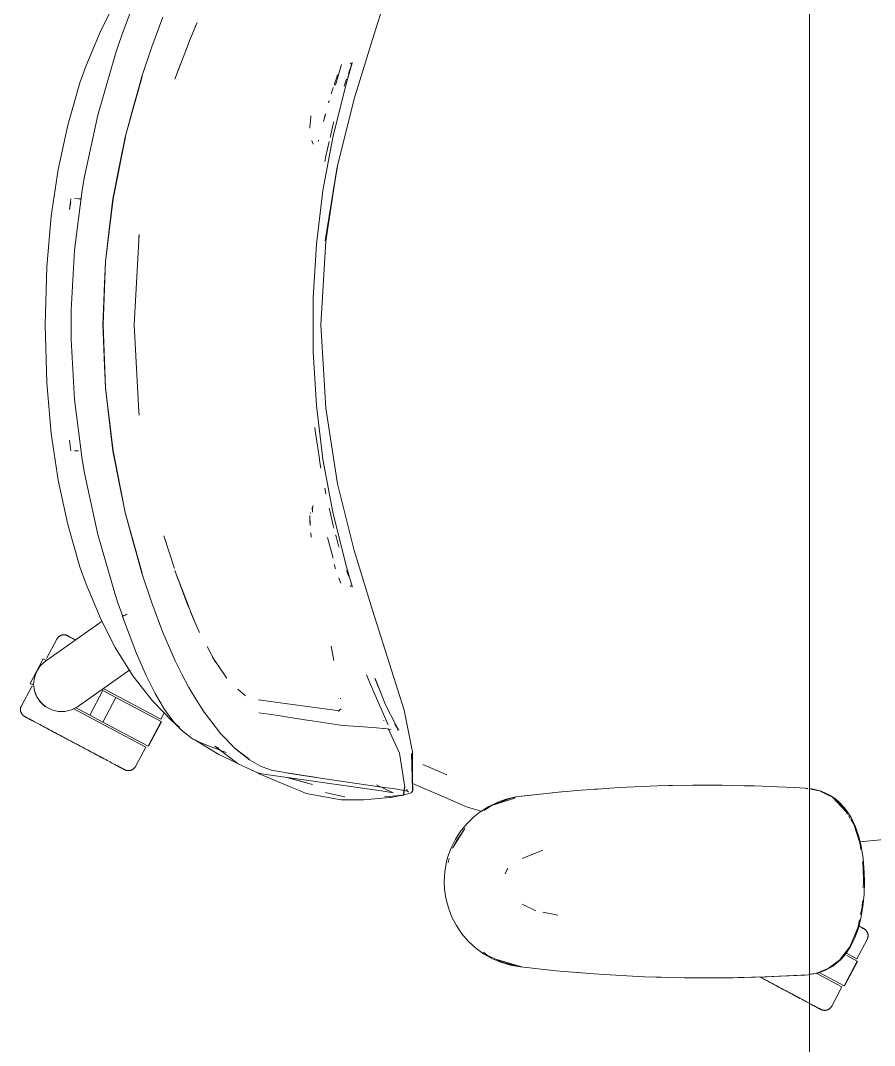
# Model space of a CAD drawing. Header units: millimetres. Extents: x 155927 to 317870, y -36033 to 97293.
# Drawn here: x 203985 to 204414, y 9664 to 10179 of the extents above; entities that cross this region are included whole.
import ezdxf

# ---------------------------------------------------------------- set-up
doc = ezdxf.new("R2010")
doc.units = ezdxf.units.MM
doc.header["$MEASUREMENT"] = 0
doc.layers.add('G-IMPT', color=8, linetype='CONTINUOUS', lineweight=9)
doc.layers.add('I-FURN', color=8, linetype='CONTINUOUS', lineweight=9)

msp = doc.modelspace()

# ---------------------------------------------------------------- linework, layer by layer
at = {"layer": 'G-IMPT'}
for p, q in [((204161.95, 10169.75), (204177.94, 10219.99)), ((204025.48, 10174.63), (204032.57, 10188.41)), ((204036.29, 10172.84), (204041.89, 10187.91)), ((204051.06, 10166.06), (204056.52, 10180.94)), ((204070.03, 10168.98), (204073.75, 10178.3)), ((204073.75, 10178.3), (204072.75, 10176.06)), ((204017.96, 10156.66), (204025.48, 10174.63)), ((204036.29, 10172.84), (204033.95, 10166.01)), ((204062.65, 10149.8), (204069.36, 10167.25)), ((204069.36, 10167.25), (204070.03, 10168.98)), ((204152.77, 10139.77), (204161.95, 10169.75)), ((204032.75, 10162.41), (204023.81, 10131.58)), ((204032.75, 10162.41), (204033.95, 10166.01)), ((204051.06, 10166.06), (204046.05, 10151.14)), ((204017.96, 10156.66), (204014.89, 10147.92)), ((204062.65, 10149.8), (204065.37, 10157.23)), ((204143.35, 10146.72), (204146.38, 10157.15)), ((204148.54, 10146.72), (204151.81, 10157.94)), ((204148.54, 10146.72), (204151.65, 10157.54)), ((204148.54, 10146.72), (204151.6, 10157.25)), ((204150.72, 10157.4), (204151.33, 10157.79)), ((204150.72, 10157.4), (204150.93, 10157.55)), ((204151.6, 10157.25), (204151.65, 10157.54)), ((204151.81, 10157.94), (204151.67, 10158.19)), ((204037.67, 10120.64), (204046.05, 10151.14)), ((204144.47, 10151.9), (204143.71, 10149.74)), ((204149.92, 10152.5), (204150.27, 10153.47)), ((204150.27, 10153.47), (204150.66, 10154.54)), ((204014.89, 10147.92), (204008.71, 10126.68)), ((204037.67, 10120.64), (204046.1, 10151.05)), ((204042.32, 10137.89), (204046.1, 10151.05)), ((204141.99, 10120.4), (204148.54, 10146.72)), ((204143.45, 10149.02), (204142.68, 10146.71)), ((204143.45, 10149.02), (204143.71, 10149.74)), ((204147.91, 10146.72), (204147.76, 10146.26)), ((204147.91, 10146.72), (204148.65, 10148.95)), ((204148.93, 10149.75), (204148.65, 10148.95)), ((204142.06, 10144.8), (204141.27, 10142.31)), ((204142.3, 10145.58), (204142.06, 10144.8)), ((204042.32, 10137.89), (204037.67, 10120.64)), ((204140.28, 10139.01), (204139.95, 10137.89)), ((204152.77, 10139.77), (204144.45, 10106.09)), ((204017.14, 10100.79), (204023.81, 10131.58)), ((204130.67, 10127.16), (204130.95, 10130.87)), ((204130.95, 10130.87), (204130.98, 10131.35)), ((204138.37, 10132.22), (204137.37, 10128.36)), ((204138.37, 10132.22), (204137.98, 10130.69)), ((204008.71, 10126.68), (204003.9, 10104.32)), ((204130.67, 10127.16), (204130.57, 10125.79)), ((204130.57, 10125.09), (204130.57, 10125.79)), ((204140.67, 10120.39), (204142.22, 10127.14)), ((204142.22, 10127.14), (204142.56, 10128.42)), ((204031.49, 10089.52), (204037.71, 10120.76)), ((204037.71, 10120.76), (204031.5, 10089.59)), ((204037.67, 10120.64), (204034.59, 10105.62)), ((204141.99, 10120.4), (204137.06, 10093.74)), ((204132.11, 10117), (204131.42, 10118.95)), ((204132.11, 10117), (204131.89, 10118.05)), ((204134.77, 10118.6), (204134.91, 10119.01)), ((204138.51, 10110.99), (204140.22, 10118.41)), ((204138.04, 10108.36), (204138.51, 10110.99)), ((204031.49, 10089.52), (204034.59, 10105.62)), ((204144.45, 10106.09), (204138.2, 10068.35)), ((204138.2, 10068.35), (204144.19, 10105.71)), ((204138.46, 10068.17), (204144.19, 10105.71)), ((204000.41, 10080.9), (204003.9, 10104.32)), ((204015.96, 10093.87), (204017.14, 10100.79)), ((204010.31, 10089.6), (204009.66, 10084.19)), ((204012.07, 10089.63), (204014.16, 10089.56)), ((204012.07, 10089.63), (204012.18, 10089.63)), ((204012.15, 10063.7), (204015.96, 10093.87)), ((204015.41, 10089.51), (204014.16, 10089.56)), ((204027.67, 10058), (204031.5, 10089.59)), ((204027.71, 10057.96), (204031.49, 10089.52)), ((204029.55, 10074.04), (204031.49, 10089.52)), ((204137.06, 10093.74), (204133.76, 10066.82)), ((204010.23, 10087.95), (204009.66, 10084.19)), ((203998.15, 10055.33), (204000.41, 10080.9)), ((204029.55, 10074.04), (204027.71, 10057.96)), ((204042.16, 10026.19), (204044.67, 10071.53)), ((204044.67, 10071.53), (204044.44, 10069.91)), ((204044.44, 10069.91), (204044.67, 10071.22)), ((204044.71, 10071.46), (204044.67, 10071.22)), ((204010.53, 10033.5), (204012.15, 10063.7)), ((204132.11, 10039.75), (204133.76, 10066.82)), ((204138.46, 10068.17), (204136.1, 10026.19)), ((203997.3, 10026.19), (203998.15, 10055.33)), ((204026.34, 10026.19), (204027.67, 10058)), ((204027.71, 10057.96), (204026.57, 10026.19)), ((204027.71, 10057.96), (204027.03, 10043.07)), ((204027.03, 10043.07), (204026.57, 10026.19)), ((204132.11, 10012.62), (204132.11, 10039.75)), ((204010.53, 10033.5), (204010.44, 10026.19)), ((203998.15, 9997.04), (203997.3, 10026.19)), ((204010.53, 10018.87), (204010.44, 10026.19)), ((204027.67, 9994.37), (204026.34, 10026.19)), ((204027.03, 10009.3), (204026.57, 10026.19)), ((204027.71, 9994.41), (204026.57, 10026.19)), ((204042.11, 10026.19), (204044.44, 9982.46)), ((204042.16, 10026.19), (204044.44, 9982.46)), ((204138.46, 9984.2), (204136.1, 10026.19)), ((204010.53, 10018.87), (204012.15, 9988.67)), ((204132.11, 10012.62), (204133.76, 9985.55)), ((204027.03, 10009.3), (204027.71, 9994.41)), ((204000.41, 9971.47), (203998.15, 9997.04)), ((204027.67, 9994.37), (204031.5, 9962.78)), ((204027.71, 9994.41), (204031.49, 9962.85)), ((204027.71, 9994.41), (204029.55, 9978.33)), ((204012.15, 9988.67), (204015.96, 9958.5)), ((204044.44, 9982.46), (204044.7, 9980.68)), ((204044.44, 9982.46), (204044.67, 9981.15)), ((204044.71, 9980.91), (204044.67, 9981.15)), ((204137.06, 9958.63), (204133.76, 9985.55)), ((204144.45, 9946.28), (204138.46, 9984.2)), ((204031.49, 9962.85), (204029.55, 9978.33)), ((204003.9, 9948.05), (204000.41, 9971.47)), ((204133.14, 9972.79), (204132.96, 9974.45)), ((204134.44, 9964.26), (204133.14, 9972.79)), ((204010.31, 9962.77), (204009.66, 9968.19)), ((204014.16, 9962.81), (204012.07, 9962.74)), ((204012.07, 9962.74), (204012.18, 9962.74)), ((204037.67, 9931.73), (204031.49, 9962.85)), ((204031.49, 9962.85), (204034.59, 9946.75)), ((204037.67, 9931.73), (204031.5, 9962.78)), ((204134.44, 9964.26), (204135.29, 9958.64)), ((204015.96, 9958.5), (204017.14, 9951.58)), ((204135.29, 9958.64), (204135.54, 9957.01)), ((204136.09, 9954.11), (204135.54, 9957.01)), ((204141.99, 9931.97), (204137.06, 9958.63)), ((204023.81, 9920.79), (204017.14, 9951.58)), ((204008.71, 9925.69), (204003.9, 9948.05)), ((204037.67, 9931.73), (204034.59, 9946.75)), ((204144.45, 9946.28), (204152.77, 9912.6)), ((204138.02, 9944), (204138.55, 9941.19)), ((204132.11, 9935.37), (204131.42, 9933.42)), ((204131.89, 9934.33), (204132.11, 9935.37)), ((204042.32, 9914.48), (204037.67, 9931.73)), ((204037.67, 9931.73), (204046.05, 9901.23)), ((204037.67, 9931.73), (204046.1, 9901.32)), ((204130.56, 9930.32), (204130.65, 9925.26)), ((204130.56, 9930.32), (204130.57, 9927.53)), ((204130.89, 9931.53), (204130.82, 9931.27)), ((204131.85, 9932.16), (204131.86, 9932.02)), ((204131.89, 9934.33), (204131.86, 9932.02)), ((204140.22, 9933.96), (204140.67, 9931.98)), ((204142.22, 9925.23), (204140.67, 9931.98)), ((204141.99, 9931.97), (204148.54, 9905.65)), ((204014.89, 9904.45), (204008.71, 9925.69)), ((204130.65, 9925.26), (204130.57, 9927.53)), ((204142.22, 9925.23), (204142.56, 9923.93)), ((204023.81, 9920.79), (204032.75, 9889.96)), ((204057.12, 9920.04), (204058.19, 9916.61)), ((204057.12, 9920.04), (204062.37, 9903.55)), ((204130.97, 9921.47), (204131.18, 9919.37)), ((204142.25, 9908.75), (204139.35, 9919.14)), ((204143.52, 9920.21), (204143.48, 9920.39)), ((204143.84, 9919.07), (204143.52, 9920.21)), ((204042.32, 9914.48), (204046.1, 9901.32)), ((204143.84, 9919.07), (204144.96, 9915.08)), ((204144.96, 9915.08), (204145.16, 9914.39)), ((204161.95, 9882.62), (204152.77, 9912.6)), ((204014.89, 9904.45), (204017.96, 9895.71)), ((204142.7, 9905.66), (204143.42, 9903.44)), ((204148.54, 9905.65), (204151.61, 9895.22)), ((204046.05, 9901.23), (204051.06, 9886.31)), ((204062.65, 9902.57), (204069.47, 9884.16)), ((204062.65, 9902.57), (204069.36, 9885.12)), ((204145.41, 9897.9), (204145.04, 9898.91)), ((204149.7, 9900.45), (204148.95, 9902.55)), ((204149.7, 9900.45), (204149.94, 9899.79)), ((204017.96, 9895.71), (204025.48, 9877.74)), ((204145.41, 9897.9), (204146.03, 9896.24)), ((204150.72, 9894.97), (204150.93, 9894.82)), ((204150.72, 9894.97), (204151.33, 9894.58)), ((204151.68, 9894.95), (204151.61, 9895.22)), ((204151.75, 9894.65), (204151.68, 9894.95)), ((204151.72, 9894.19), (204151.81, 9894.43)), ((204151.81, 9894.43), (204151.75, 9894.65)), ((204032.75, 9889.96), (204033.95, 9886.36)), ((204036.36, 9879.42), (204033.95, 9886.36)), ((204056.52, 9871.43), (204051.06, 9886.31)), ((204069.36, 9885.12), (204070.03, 9883.39)), ((204072.75, 9876.31), (204070.03, 9883.39)), ((204036.32, 9879.42), (204036.35, 9879.56)), ((204041.89, 9864.46), (204036.32, 9879.42)), ((204036.35, 9879.56), (204036.76, 9879.83)), ((204036.35, 9879.56), (204036.36, 9879.6)), ((204036.35, 9879.56), (204036.36, 9879.42)), ((204036.76, 9879.83), (204036.36, 9879.6)), ((204037.59, 9880.21), (204036.76, 9879.83)), ((204036.94, 9879.93), (204036.76, 9879.83)), ((204037.59, 9880.21), (204036.94, 9879.93)), ((204037.59, 9880.21), (204038.64, 9880.63)), ((204037.59, 9880.21), (204038.05, 9880.41)), ((204038.64, 9880.63), (204038.05, 9880.41)), ((204072.75, 9876.31), (204070.44, 9881.76)), ((204161.95, 9882.62), (204177.94, 9832.38)), ((204032.57, 9863.96), (204025.48, 9877.74)), ((204074.94, 9871.47), (204072.75, 9876.31)), ((204056.52, 9871.43), (204062.7, 9857.21)), ((204041.55, 9849.67), (204032.57, 9863.96)), ((204043.37, 9860.78), (204041.89, 9864.46)), ((204078.82, 9864.42), (204083, 9856.32)), ((204141.23, 9864.51), (204142.64, 9857.26)), ((204048.14, 9849.82), (204043.37, 9860.78)), ((204081.5, 9859.09), (204084.06, 9855.33)), ((204081.5, 9859.09), (204083, 9856.32)), ((204066.08, 9850.48), (204062.7, 9857.21)), ((204084.06, 9855.33), (204084.45, 9854.76)), ((204084.45, 9854.76), (204087.95, 9849.62)), ((204041.55, 9849.67), (204051.35, 9837.07)), ((204048.36, 9849.38), (204048.14, 9849.82)), ((204048.14, 9849.82), (204052.67, 9840.77)), ((204048.14, 9849.82), (204052.36, 9841.37)), ((204048.36, 9849.38), (204052.67, 9840.77)), ((204066.08, 9850.48), (204069.65, 9843.69)), ((204087.95, 9849.62), (204088.7, 9848.52)), ((204159.07, 9850.19), (204160.96, 9845.21)), ((204165.26, 9843.57), (204163.24, 9848.47)), ((204163.24, 9848.47), (204165.27, 9843.36)), ((204165.27, 9843.36), (204163.47, 9847.89)), ((204073.42, 9837.46), (204069.65, 9843.69)), ((204094.22, 9842.99), (204098.13, 9839.65)), ((204160.96, 9845.21), (204169.89, 9825.05)), ((204168.52, 9835.1), (204165.26, 9843.57)), ((204061.31, 9826.77), (204051.35, 9837.07)), ((204052.67, 9840.77), (204052.36, 9841.37)), ((204052.67, 9840.77), (204057.4, 9832.77)), ((204073.42, 9837.46), (204077.3, 9831.36)), ((204118.08, 9835.71), (204104.72, 9837.49)), ((204104.72, 9837.49), (204105.19, 9837.35)), ((204145.91, 9838.04), (204145.86, 9838.39)), ((204058.26, 9831.48), (204057.4, 9832.77)), ((204062.98, 9825.35), (204058.26, 9831.48)), ((204118.08, 9835.71), (204145.41, 9831.98)), ((204146.26, 9833.09), (204144.7, 9831.85)), ((204144.91, 9831.89), (204145.14, 9831.93)), ((204145.41, 9831.98), (204145.14, 9831.93)), ((204168.52, 9835.1), (204173.79, 9824.99)), ((204177.94, 9832.38), (204182.14, 9811.43)), ((204064.98, 9823.77), (204061.31, 9826.77)), ((204077.47, 9831.11), (204077.3, 9831.36)), ((204085.49, 9820.67), (204077.47, 9831.11)), ((204109.89, 9830.36), (204104.81, 9831.1)), ((204109.89, 9830.36), (204116.72, 9829.3)), ((204116.72, 9829.3), (204118.38, 9829.03)), ((204130.15, 9827.17), (204118.38, 9829.03)), ((204131.71, 9826.92), (204130.15, 9827.17)), ((204146.92, 9824.71), (204131.71, 9826.92)), ((204167.51, 9827.22), (204167.95, 9826.95)), ((204062.98, 9825.35), (204065.87, 9822.33)), ((204070.74, 9818.47), (204065.87, 9822.33)), ((204146.92, 9824.71), (204147, 9824.7)), ((204147, 9824.7), (204155.24, 9824.08)), ((204164.09, 9823.45), (204155.24, 9824.08)), ((204164.09, 9823.45), (204167.5, 9823.2)), ((204167.87, 9823.15), (204167.5, 9823.2)), ((204167.87, 9823.15), (204170.33, 9822.87)), ((204175.51, 9810.73), (204169.89, 9823.08)), ((204170.33, 9822.87), (204170.39, 9822.85)), ((204171.16, 9822.57), (204170.39, 9822.85)), ((204175.14, 9822.54), (204173.3, 9825.24)), ((204175.14, 9822.54), (204173.79, 9824.99)), ((204174.43, 9822.26), (204175.12, 9822.41)), ((204175.12, 9822.41), (204175.14, 9822.54)), ((204175.14, 9822.54), (204175.18, 9822.7)), ((204071.87, 9817.85), (204070.74, 9818.47)), ((204071.87, 9817.85), (204074.31, 9816.68)), ((204073.23, 9817.16), (204072.47, 9817.66)), ((204073.23, 9817.16), (204084.68, 9810.04)), ((204074.31, 9816.68), (204076.54, 9815.61)), ((204093.23, 9812.77), (204085.49, 9820.67)), ((204088.45, 9811.1), (204076.54, 9815.61)), ((204082.79, 9814.33), (204094.44, 9805.41)), ((204082.79, 9814.33), (204084.74, 9813.21)), ((204099.97, 9807.68), (204093.02, 9813.07)), ((204093.02, 9813.07), (204096.59, 9810.27)), ((204093.23, 9812.77), (204100.19, 9807.35)), ((204182.14, 9811.43), (204182.18, 9792.56)), ((204084.68, 9810.04), (204093.31, 9806.06)), ((204099.97, 9807.68), (204096.59, 9810.27)), ((204100.19, 9807.35), (204106.03, 9804.06)), ((204175.51, 9810.73), (204178.22, 9793.68)), ((204181.7, 9810.54), (204182.28, 9792.1)), ((204181.7, 9810.54), (204182.18, 9792.56)), ((204094.44, 9805.41), (204101.02, 9802.35)), ((204101.02, 9802.35), (204104.38, 9800.78)), ((204103.77, 9801.07), (204104.94, 9800.29)), ((204107.37, 9800.13), (204104.38, 9800.78)), ((204106.45, 9803.85), (204106.03, 9804.06)), ((204106.45, 9803.85), (204111.24, 9802.1)), ((204111.24, 9802.1), (204118.91, 9800.8)), ((204134.08, 9798.5), (204118.91, 9800.8)), ((204134.08, 9798.5), (204119.49, 9800.73)), ((204134.68, 9798.4), (204119.49, 9800.73)), ((204187.28, 9805), (204199.14, 9800.07)), ((204104.94, 9800.29), (204121.39, 9793.5)), ((204154.59, 9793.46), (204107.37, 9800.13)), ((204131.79, 9795.01), (204118.85, 9798.51)), ((204131.79, 9795.01), (204119.9, 9798.36)), ((204134.68, 9798.4), (204165.55, 9793.85)), ((204190.34, 9791.97), (204182.17, 9795.53)), ((204199.4, 9799.97), (204199.14, 9800.07)), ((204121.39, 9793.5), (204124.76, 9792.11)), ((204128.61, 9790.51), (204124.76, 9792.11)), ((204146.31, 9787.27), (204128.61, 9790.51)), ((204138.87, 9790.73), (204138.29, 9790.88)), ((204148.17, 9788.69), (204138.87, 9790.73)), ((204154.59, 9793.46), (204165.25, 9792.02)), ((204164, 9794.83), (204172.44, 9790.83)), ((204166.55, 9791.8), (204165.25, 9792.02)), ((204165.55, 9793.85), (204173.41, 9792.74)), ((204171.57, 9790.97), (204166.55, 9791.8)), ((204172.44, 9790.83), (204171.57, 9790.97)), ((204179.67, 9791.63), (204173.41, 9792.74)), ((204177.54, 9790.1), (204178.22, 9793.68)), ((204177.54, 9790.1), (204178.16, 9793.64)), ((204178.16, 9793.64), (204177.77, 9789.69)), ((204179.05, 9791.8), (204180.15, 9791.24)), ((204179.05, 9791.8), (204179.67, 9791.63)), ((204179.14, 9790.04), (204181, 9790.59)), ((204179.33, 9792.17), (204179.25, 9792.67)), ((204179.33, 9792.17), (204179.65, 9791.63)), ((204179.65, 9791.63), (204180.15, 9791.24)), ((204181.54, 9790.91), (204181, 9790.59)), ((204181.54, 9790.91), (204181.91, 9791.41)), ((204182.31, 9791.98), (204181.91, 9791.41)), ((204182.31, 9791.98), (204182.12, 9792.84)), ((204182.12, 9792.84), (204182.14, 9792.73)), ((204182.18, 9792.56), (204182.14, 9792.73)), ((204182.28, 9792.1), (204182.18, 9792.56)), ((204198.17, 9788.54), (204190.34, 9791.97)), ((204234.13, 9788.77), (204257.09, 9791.22)), ((204234.13, 9788.77), (204255.57, 9791.12)), ((204257.09, 9791.22), (204236.95, 9789.1)), ((204255.57, 9791.12), (204266.97, 9792.1)), ((204277.26, 9792.83), (204266.97, 9792.1)), ((204275.21, 9792.7), (204273.8, 9792.56)), ((204275.21, 9792.7), (204277.12, 9792.79)), ((204277.26, 9792.83), (204286.13, 9793.39)), ((204297.43, 9793.93), (204286.13, 9793.39)), ((204297.43, 9793.93), (204305.31, 9794.23)), ((204317.62, 9794.52), (204305.31, 9794.23)), ((204309.18, 9794.31), (204310.84, 9794.39)), ((204310.84, 9794.39), (204312.92, 9794.39)), ((204317.62, 9794.52), (204323.09, 9794.59)), ((204337.8, 9794.6), (204323.09, 9794.59)), ((204342.32, 9794.55), (204337.8, 9794.6)), ((204342.32, 9794.55), (204357.98, 9794.17)), ((204349.04, 9794.37), (204351.26, 9794.37)), ((204353.94, 9794.26), (204351.26, 9794.37)), ((204357.98, 9794.17), (204361.53, 9794.05)), ((204374.09, 9793.43), (204361.53, 9794.05)), ((204374.09, 9793.43), (204379.75, 9793.15)), ((204381.01, 9792.87), (204379.53, 9793.15)), ((204379.75, 9793.15), (204381.01, 9792.99)), ((204381.83, 9792.89), (204383.76, 9792.65)), ((204386.88, 9791.78), (204381.83, 9792.72)), ((204383.76, 9792.65), (204387.72, 9791.58)), ((204391.13, 9789.68), (204386.88, 9791.78)), ((204392.04, 9789.6), (204387.72, 9791.58)), ((204146.31, 9787.27), (204153.28, 9787.25)), ((204157.45, 9787.25), (204153.28, 9787.25)), ((204161.4, 9787.59), (204157.45, 9787.25)), ((204161.4, 9787.59), (204170.73, 9788.39)), ((204170.56, 9788.91), (204167.97, 9788.7)), ((204170.56, 9788.91), (204175.25, 9789.43)), ((204170.73, 9788.39), (204171.2, 9788.43)), ((204175.45, 9789.25), (204171.2, 9788.43)), ((204175.86, 9789.51), (204175.25, 9789.43)), ((204175.45, 9789.25), (204177.77, 9789.69)), ((204175.86, 9789.51), (204179.14, 9790.04)), ((204209.3, 9783.69), (204198.17, 9788.54)), ((204220.46, 9783.97), (204225.04, 9786.16)), ((204221.78, 9784.37), (204233.64, 9788.18)), ((204221.78, 9784.37), (204224.49, 9785.27)), ((204231, 9787.97), (204222.82, 9784.77)), ((204224.49, 9785.27), (204233.64, 9788.18)), ((204225.04, 9786.16), (204229.17, 9787.61)), ((204234.13, 9788.77), (204229.17, 9787.61)), ((204234.06, 9788.55), (204231, 9787.97)), ((204234.13, 9788.77), (204236.95, 9789.1)), ((204391.13, 9789.68), (204393.37, 9788.57)), ((204392.04, 9789.6), (204395.26, 9787.39)), ((204393.37, 9788.57), (204395.78, 9786.34)), ((204400.27, 9781.18), (204393.37, 9788.57)), ((204399.08, 9783.27), (204393.37, 9788.57)), ((204396.58, 9786.26), (204395.26, 9787.39)), ((204398.86, 9782.8), (204395.78, 9786.34)), ((204396.58, 9786.26), (204399.45, 9783.21)), ((204209.3, 9783.69), (204217.12, 9781.43)), ((204212.83, 9778.62), (204216.13, 9781.24)), ((204220.46, 9783.97), (204216.13, 9781.24)), ((204221.78, 9784.37), (204218.2, 9781.94)), ((204400.27, 9781.18), (204398.99, 9782.65)), ((204400.96, 9780.12), (204399.08, 9783.27)), ((204399.45, 9783.21), (204401.89, 9779.76)), ((204209.22, 9775.07), (204206.03, 9771.1)), ((204209.22, 9775.07), (204212.83, 9778.62)), ((204402.3, 9777.89), (204401.43, 9779.33)), ((204402.7, 9778.39), (204401.89, 9779.76)), ((204404.04, 9774.97), (204402.58, 9777.42)), ((204404.91, 9773.75), (204402.7, 9778.39)), ((204407.07, 9765.57), (204404.04, 9774.97)), ((204202.17, 9762.94), (204208.49, 9772.89)), ((204203.77, 9767.55), (204206.03, 9771.1)), ((204204.33, 9766.62), (204208.49, 9772.89)), ((204406.65, 9768.66), (204404.91, 9773.75)), ((204201.52, 9763.04), (204203.77, 9767.55)), ((204202.17, 9762.94), (204204.33, 9766.62)), ((204406.65, 9768.66), (204407.62, 9764.73)), ((204406.94, 9766.2), (204422.82, 9767.64)), ((204407.54, 9762.28), (204407.07, 9765.57)), ((204407.62, 9764.73), (204408.74, 9757.97)), ((204201.52, 9763.04), (204199.81, 9758.27)), ((204247.65, 9761.87), (204237.23, 9757.72)), ((204198.37, 9751.19), (204199.25, 9756.14)), ((204199.25, 9756.14), (204199.81, 9758.27)), ((204200.61, 9757.83), (204199.99, 9755.8)), ((204408.8, 9753.31), (204408.41, 9756.1)), ((204409.31, 9750.66), (204408.74, 9757.97)), ((204198.07, 9746.15), (204198.37, 9751.19)), ((204228.69, 9749.98), (204229.7, 9752.2)), ((204229.7, 9752.2), (204230, 9752.65)), ((204408.8, 9753.31), (204409.03, 9746.15)), ((204409.31, 9750.66), (204409.4, 9746.15)), ((204198.07, 9746.15), (204198.25, 9742.3)), ((204408.84, 9743.04), (204409.03, 9746.15)), ((204409.4, 9746.15), (204409.22, 9739.81)), ((204198.89, 9737.79), (204198.25, 9742.3)), ((204408.66, 9733.66), (204409.22, 9739.81)), ((204198.89, 9737.79), (204200.16, 9732.92)), ((204237.32, 9734.77), (204244.1, 9731.5)), ((204408.66, 9733.66), (204407.66, 9727.73)), ((204408.24, 9733.32), (204408.44, 9736.53)), ((204201.99, 9728.21), (204200.16, 9732.92)), ((204255.15, 9729.17), (204247.72, 9730.74)), ((204407.48, 9729.57), (204408.24, 9733.32)), ((204204.18, 9724.05), (204201.99, 9728.21)), ((204204.18, 9724.05), (204207.01, 9719.88)), ((204406.2, 9723.36), (204403.88, 9717.74)), ((204406.2, 9723.36), (204406.91, 9726.83)), ((204406.23, 9722.25), (204407.66, 9727.73)), ((204207.01, 9719.88), (204210.33, 9716.04)), ((204406.23, 9722.25), (204404.64, 9717.91)), ((204213.77, 9712.88), (204210.33, 9716.04)), ((204213.77, 9712.88), (204217.85, 9709.88)), ((204396.82, 9706.56), (204402.04, 9713.35)), ((204402.66, 9713.84), (204400.01, 9709.79)), ((204402.04, 9713.35), (204403.88, 9717.74)), ((204402.66, 9713.84), (204404.64, 9717.91)), ((204217.81, 9710.57), (204219.92, 9708.98)), ((204222.29, 9707.37), (204217.85, 9709.88)), ((204227.98, 9705.24), (204219.92, 9708.98)), ((204400.01, 9709.79), (204397.34, 9706.76)), ((204222.29, 9707.37), (204226.53, 9705.56)), ((204236.95, 9703.2), (204224.49, 9707.03)), ((204224.49, 9707.03), (204233.64, 9704.12)), ((204226.53, 9705.56), (204231.39, 9704.09)), ((204227.98, 9705.24), (204236.39, 9703.33)), ((204236.44, 9703.2), (204231.39, 9704.09)), ((204236.95, 9703.2), (204233.64, 9704.12)), ((204254.36, 9701.29), (204236.44, 9703.2)), ((204390.17, 9701.72), (204393.6, 9703.68)), ((204391.19, 9702.39), (204396.82, 9706.56)), ((204393.6, 9703.68), (204397.34, 9706.76)), ((204258.49, 9700.95), (204254.36, 9701.29)), ((204273.55, 9699.7), (204258.49, 9700.95)), ((204265.37, 9700.35), (204263.69, 9700.52)), ((204273.55, 9699.7), (204278.64, 9699.37)), ((204278.64, 9699.37), (204292.78, 9698.56)), ((204298.8, 9698.31), (204292.78, 9698.56)), ((204298.8, 9698.31), (204310.56, 9697.92)), ((204303.69, 9698.17), (204305.62, 9698.06)), ((204305.62, 9698.06), (204307.12, 9698.05)), ((204318.98, 9697.76), (204310.56, 9697.92)), ((204318.98, 9697.76), (204349, 9697.87)), ((204318.98, 9697.76), (204339.16, 9697.71)), ((204318.98, 9697.76), (204329.77, 9697.67)), ((204349, 9697.87), (204329.77, 9697.67)), ((204339.16, 9697.71), (204360.56, 9698.21)), ((204339.16, 9697.71), (204359.35, 9698.18)), ((204339.16, 9697.71), (204349, 9697.87)), ((204339.16, 9697.75), (204341.2, 9697.73)), ((204341.2, 9697.73), (204343.41, 9697.81)), ((204349, 9697.87), (204360.56, 9698.21)), ((204359.35, 9698.18), (204381.13, 9699.26)), ((204359.35, 9698.18), (204379.53, 9699.15)), ((204360.56, 9698.21), (204359.35, 9698.18)), ((204360.56, 9698.21), (204381.13, 9699.26)), ((204381.13, 9699.26), (204379.53, 9699.15)), ((204381.13, 9699.26), (204382.78, 9699.52)), ((204385, 9699.98), (204381.83, 9699.5)), ((204385.18, 9699.96), (204382.78, 9699.52)), ((204385, 9699.98), (204391.19, 9702.39)), ((204385.18, 9699.96), (204386.52, 9700.33)), ((204390.17, 9701.72), (204386.52, 9700.33))]:
    msp.add_line(p, q, dxfattribs=at)
at = {"layer": 'I-FURN'}
for p, q in [((204381.83, 10770.61), (204381.83, 9370.61)), ((204381.83, 9370.61), (204381.83, 10770.61)), ((203997.51, 9857.04), (204026.1, 9877.06)), ((204003.25, 9868.09), (203998.11, 9858.41)), ((204003.25, 9868.09), (204003.33, 9868.23)), ((204003.33, 9868.23), (204003.42, 9868.37)), ((204003.42, 9868.37), (204003.51, 9868.5)), ((204003.51, 9868.5), (204003.6, 9868.64)), ((204003.6, 9868.64), (204003.7, 9868.76)), ((204003.7, 9868.76), (204003.81, 9868.88)), ((204003.81, 9868.88), (204003.92, 9869)), ((204003.92, 9869), (204004.03, 9869.12)), ((204004.03, 9869.12), (204004.15, 9869.22)), ((204004.15, 9869.22), (204004.27, 9869.33)), ((204004.27, 9869.33), (204004.4, 9869.43)), ((204004.4, 9869.43), (204004.53, 9869.52)), ((204004.53, 9869.52), (204004.67, 9869.61)), ((204004.67, 9869.61), (204004.8, 9869.69)), ((204004.8, 9869.69), (204004.94, 9869.77)), ((204004.94, 9869.77), (204005.09, 9869.84)), ((204005.09, 9869.84), (204005.24, 9869.91)), ((204005.24, 9869.91), (204005.39, 9869.97)), ((204005.39, 9869.97), (204005.54, 9870.02)), ((204005.54, 9870.02), (204005.69, 9870.07)), ((204005.69, 9870.07), (204005.85, 9870.11)), ((204005.85, 9870.11), (204006, 9870.15)), ((204006, 9870.15), (204006.16, 9870.18)), ((204006.16, 9870.18), (204006.32, 9870.2)), ((204006.32, 9870.2), (204006.48, 9870.22)), ((204006.48, 9870.22), (204006.64, 9870.23)), ((204006.64, 9870.23), (204006.81, 9870.23)), ((204006.81, 9870.23), (204006.97, 9870.23)), ((204006.97, 9870.23), (204007.13, 9870.22)), ((204007.13, 9870.22), (204007.29, 9870.2)), ((204007.29, 9870.2), (204007.45, 9870.18)), ((204007.45, 9870.18), (204007.61, 9870.15)), ((204007.61, 9870.15), (204007.76, 9870.12)), ((204007.76, 9870.12), (204007.92, 9870.08)), ((204007.92, 9870.08), (204008.07, 9870.03)), ((204008.07, 9870.03), (204008.23, 9869.98)), ((204008.23, 9869.98), (204008.38, 9869.92)), ((204008.38, 9869.92), (204008.52, 9869.85)), ((204008.52, 9869.85), (204008.67, 9869.78)), ((204008.67, 9869.78), (204008.71, 9869.76)), ((204008.71, 9869.76), (204008.73, 9869.75)), ((204008.75, 9869.73), (204008.71, 9869.76)), ((204008.71, 9869.76), (204008.71, 9869.76)), ((204008.73, 9869.75), (204008.79, 9869.72)), ((204008.84, 9869.69), (204008.75, 9869.73)), ((204008.79, 9869.72), (204008.89, 9869.66)), ((204008.96, 9869.63), (204008.84, 9869.69)), ((204008.89, 9869.66), (204009.03, 9869.59)), ((204009.12, 9869.54), (204008.96, 9869.63)), ((204009.03, 9869.59), (204009.21, 9869.49)), ((204009.32, 9869.43), (204009.12, 9869.54)), ((204009.21, 9869.49), (204009.43, 9869.38)), ((204009.56, 9869.3), (204009.32, 9869.43)), ((204009.43, 9869.38), (204009.68, 9869.24)), ((204009.84, 9869.16), (204009.56, 9869.3)), ((204009.68, 9869.24), (204009.98, 9869.08)), ((204010.16, 9868.99), (204009.84, 9869.16)), ((204009.98, 9869.08), (204010.32, 9868.9)), ((204010.51, 9868.8), (204010.16, 9868.99)), ((204010.32, 9868.9), (204010.69, 9868.7)), ((204010.91, 9868.59), (204010.51, 9868.8)), ((204010.69, 9868.7), (204011.1, 9868.49)), ((204011.34, 9868.36), (204010.91, 9868.59)), ((204011.1, 9868.49), (204011.55, 9868.25)), ((204011.8, 9868.11), (204011.34, 9868.36)), ((204011.55, 9868.25), (204012.03, 9867.99)), ((204012.3, 9867.85), (204011.8, 9868.11)), ((204012.03, 9867.99), (204012.55, 9867.72)), ((204012.84, 9867.56), (204012.3, 9867.85)), ((203996.36, 9858.2), (203989.78, 9845.84)), ((203996.36, 9858.2), (203997.75, 9857.46)), ((203997.75, 9857.46), (203997.66, 9857.51)), ((203993.11, 9852), (203995, 9854.79)), ((203995, 9854.79), (203997.51, 9857.04)), ((204040, 9852.63), (204013.57, 9834.12)), ((203991.55, 9845.49), (203991.93, 9848.84)), ((203991.93, 9848.84), (203993.11, 9852)), ((203990.59, 9844.28), (203985.44, 9834.59)), ((203991.18, 9845.1), (203989.78, 9845.84)), ((203990.59, 9844.28), (203990.97, 9844.08)), ((203991.09, 9845.15), (203991.18, 9845.1)), ((203991.18, 9845.1), (203991.58, 9845.86)), ((203991.98, 9842.14), (203991.55, 9845.49)), ((203993.19, 9839), (203991.98, 9842.14)), ((204026.33, 9842.27), (204019.76, 9829.9)), ((204026.25, 9842.31), (204026.33, 9842.27)), ((204026.33, 9842.27), (204032.97, 9838.74)), ((204026.8, 9843.15), (204055.5, 9827.89)), ((203995.13, 9836.23), (203993.19, 9839)), ((203993.67, 9838.15), (203995.97, 9835.37)), ((204032.97, 9838.74), (204026.4, 9826.37)), ((204032.97, 9838.74), (204055.68, 9826.66)), ((203984.97, 9832.85), (203984.98, 9833.02)), ((203984.97, 9832.69), (203984.97, 9832.85)), ((203984.98, 9832.53), (203984.97, 9832.69)), ((203984.98, 9833.02), (203985, 9833.18)), ((203984.99, 9832.37), (203984.98, 9832.53)), ((203985, 9832.21), (203984.99, 9832.37)), ((203985, 9833.18), (203985.02, 9833.34)), ((203985.02, 9832.05), (203985, 9832.21)), ((203985.02, 9833.34), (203985.05, 9833.49)), ((203985.05, 9831.89), (203985.02, 9832.05)), ((203985.05, 9833.49), (203985.09, 9833.65)), ((203985.09, 9831.74), (203985.05, 9831.89)), ((203985.09, 9833.65), (203985.13, 9833.81)), ((203985.13, 9831.58), (203985.09, 9831.74)), ((203985.13, 9833.81), (203985.17, 9833.96)), ((203985.18, 9831.43), (203985.13, 9831.58)), ((203985.17, 9833.96), (203985.23, 9834.11)), ((203985.23, 9834.11), (203985.29, 9834.26)), ((203985.29, 9834.26), (203985.35, 9834.41)), ((203985.35, 9834.41), (203985.42, 9834.56)), ((203985.42, 9834.56), (203985.44, 9834.59)), ((203997.67, 9834.01), (203995.13, 9836.23)), ((203995.97, 9835.37), (203997.39, 9834.22)), ((204000.67, 9832.47), (203997.67, 9834.01)), ((204003.95, 9831.68), (204000.67, 9832.47)), ((204007.32, 9831.7), (204003.95, 9831.68)), ((204010.59, 9832.53), (204007.32, 9831.7)), ((204013.57, 9834.12), (204010.59, 9832.53)), ((204011.38, 9833.23), (204047.99, 9813.76)), ((204019.76, 9829.9), (204012.7, 9833.66)), ((203985.23, 9831.27), (203985.18, 9831.43)), ((203985.29, 9831.12), (203985.23, 9831.27)), ((203985.36, 9830.98), (203985.29, 9831.12)), ((203985.43, 9830.83), (203985.36, 9830.98)), ((203985.51, 9830.69), (203985.43, 9830.83)), ((203985.59, 9830.55), (203985.51, 9830.69)), ((203985.68, 9830.42), (203985.59, 9830.55)), ((203985.77, 9830.29), (203985.68, 9830.42)), ((203985.87, 9830.16), (203985.77, 9830.29)), ((203985.98, 9830.04), (203985.87, 9830.16)), ((203986.09, 9829.92), (203985.98, 9830.04)), ((203986.2, 9829.8), (203986.09, 9829.92)), ((203986.32, 9829.7), (203986.2, 9829.8)), ((203986.44, 9829.59), (203986.32, 9829.7)), ((203986.57, 9829.49), (203986.44, 9829.59)), ((203986.7, 9829.4), (203986.57, 9829.49)), ((203986.83, 9829.31), (203986.7, 9829.4)), ((203986.97, 9829.22), (203986.83, 9829.31)), ((203987.11, 9829.14), (203986.97, 9829.22)), ((203987.12, 9829.14), (203987.11, 9829.14)), ((203987.11, 9829.14), (203987.13, 9829.13)), ((203987.16, 9829.12), (203987.12, 9829.14)), ((203987.13, 9829.13), (203987.19, 9829.1)), ((203987.24, 9829.07), (203987.16, 9829.12)), ((203987.19, 9829.1), (203987.29, 9829.05)), ((203987.36, 9829.01), (203987.24, 9829.07)), ((203987.29, 9829.05), (203987.43, 9828.97)), ((203987.52, 9828.92), (203987.36, 9829.01)), ((203987.43, 9828.97), (203987.61, 9828.88)), ((203987.72, 9828.82), (203987.52, 9828.92)), ((203987.61, 9828.88), (203987.83, 9828.76)), ((203987.97, 9828.69), (203987.72, 9828.82)), ((203987.83, 9828.76), (203988.09, 9828.62)), ((203988.24, 9828.54), (203987.97, 9828.69)), ((203988.09, 9828.62), (203988.39, 9828.46)), ((203988.56, 9828.37), (203988.24, 9828.54)), ((203988.39, 9828.46), (203988.72, 9828.29)), ((203988.92, 9828.18), (203988.56, 9828.37)), ((203988.72, 9828.29), (203989.09, 9828.09)), ((203989.31, 9827.97), (203988.92, 9828.18)), ((203989.09, 9828.09), (203989.5, 9827.87)), ((203989.74, 9827.74), (203989.31, 9827.97)), ((203989.5, 9827.87), (203989.95, 9827.63)), ((203990.21, 9827.5), (203989.74, 9827.74)), ((203989.95, 9827.63), (203990.43, 9827.38)), ((203990.71, 9827.23), (203990.21, 9827.5)), ((203990.43, 9827.38), (203990.95, 9827.1)), ((203991.24, 9826.95), (203990.71, 9827.23)), ((203990.95, 9827.1), (203991.5, 9826.81)), ((203991.81, 9826.64), (203991.24, 9826.95)), ((203991.5, 9826.81), (203992.08, 9826.5)), ((203992.08, 9826.5), (203992.7, 9826.17)), ((204026.4, 9826.37), (204019.76, 9829.9)), ((204049.11, 9814.3), (204026.4, 9826.37)), ((204055.68, 9826.66), (204049.11, 9814.3)), ((204049.28, 9814.21), (204055.85, 9826.57)), ((204055.5, 9827.89), (204057.17, 9831.05)), ((203992.7, 9826.17), (203993.35, 9825.83)), ((203993.35, 9825.83), (203994.03, 9825.47)), ((203994.03, 9825.47), (203994.73, 9825.09)), ((203994.73, 9825.09), (203995.47, 9824.7)), ((203995.47, 9824.7), (203996.23, 9824.29)), ((203996.23, 9824.29), (203997.02, 9823.87)), ((203997.02, 9823.87), (203997.83, 9823.44)), ((203997.83, 9823.44), (203998.67, 9823)), ((203998.67, 9823), (203999.52, 9822.54)), ((203999.52, 9822.54), (204000.4, 9822.08)), ((204000.4, 9822.08), (204001.3, 9821.6)), ((204001.79, 9821.34), (204000.88, 9821.82)), ((204001.3, 9821.6), (204002.21, 9821.12)), ((204002.71, 9820.85), (204001.79, 9821.34)), ((204002.21, 9821.12), (204003.14, 9820.62)), ((204003.65, 9820.35), (204002.71, 9820.85)), ((204003.14, 9820.62), (204004.08, 9820.12)), ((204004.6, 9819.84), (204003.65, 9820.35)), ((204004.08, 9820.12), (204005.04, 9819.61)), ((204005.56, 9819.33), (204004.6, 9819.84)), ((204005.04, 9819.61), (204006.01, 9819.09)), ((204006.54, 9818.81), (204005.56, 9819.33)), ((204006.01, 9819.09), (204006.99, 9818.57)), ((204007.52, 9818.29), (204006.54, 9818.81)), ((204006.99, 9818.57), (204007.97, 9818.05)), ((204008.51, 9817.76), (204007.52, 9818.29)), ((204007.97, 9818.05), (204008.97, 9817.52)), ((204009.51, 9817.23), (204008.51, 9817.76)), ((204008.97, 9817.52), (204009.97, 9816.99)), ((204010.51, 9816.7), (204009.51, 9817.23)), ((204009.97, 9816.99), (204010.97, 9816.46)), ((204011.51, 9816.17), (204010.51, 9816.7)), ((204010.97, 9816.46), (204011.98, 9815.92)), ((204012.52, 9815.63), (204011.51, 9816.17)), ((204011.98, 9815.92), (204012.98, 9815.39)), ((204013.52, 9815.1), (204012.52, 9815.63)), ((204012.98, 9815.39), (204013.99, 9814.85)), ((204014.53, 9814.57), (204013.52, 9815.1)), ((204013.99, 9814.85), (204014.99, 9814.32)), ((204015.53, 9814.03), (204014.53, 9814.57)), ((204014.99, 9814.32), (204015.98, 9813.79)), ((204016.52, 9813.51), (204015.53, 9814.03)), ((204015.98, 9813.79), (204016.97, 9813.26)), ((204017.51, 9812.98), (204016.52, 9813.51)), ((204016.97, 9813.26), (204017.96, 9812.74)), ((204018.49, 9812.46), (204017.51, 9812.98)), ((204017.96, 9812.74), (204018.93, 9812.22)), ((204019.45, 9811.95), (204018.49, 9812.46)), ((204018.93, 9812.22), (204019.9, 9811.71)), ((204020.41, 9811.44), (204019.45, 9811.95)), ((204019.9, 9811.71), (204020.85, 9811.2)), ((204021.36, 9810.93), (204020.41, 9811.44)), ((204020.85, 9811.2), (204021.79, 9810.71)), ((204022.29, 9810.44), (204021.36, 9810.93)), ((204042.84, 9804.08), (204047.99, 9813.76)), ((204021.79, 9810.71), (204022.71, 9810.22)), ((204023.2, 9809.95), (204022.29, 9810.44)), ((204022.71, 9810.22), (204023.61, 9809.73)), ((204024.1, 9809.48), (204023.2, 9809.95)), ((204023.61, 9809.73), (204024.5, 9809.26)), ((204024.97, 9809.01), (204024.1, 9809.48)), ((204024.5, 9809.26), (204025.37, 9808.8)), ((204025.83, 9808.56), (204024.97, 9809.01)), ((204025.37, 9808.8), (204026.22, 9808.35)), ((204026.66, 9808.11), (204025.83, 9808.56)), ((204026.22, 9808.35), (204027.04, 9807.91)), ((204027.04, 9807.91), (204027.84, 9807.49)), ((204027.84, 9807.49), (204028.62, 9807.07)), ((204028.62, 9807.07), (204029.37, 9806.67)), ((204029.37, 9806.67), (204030.09, 9806.29)), ((204030.09, 9806.29), (204030.78, 9805.92)), ((204030.78, 9805.92), (204031.45, 9805.57)), ((204031.45, 9805.57), (204032.08, 9805.23)), ((204032.08, 9805.23), (204032.68, 9804.91)), ((204032.99, 9804.75), (204032.41, 9805.06)), ((204032.68, 9804.91), (204033.25, 9804.61)), ((204033.54, 9804.45), (204032.99, 9804.75)), ((204033.25, 9804.61), (204033.79, 9804.32)), ((204034.06, 9804.18), (204033.54, 9804.45)), ((204033.79, 9804.32), (204034.29, 9804.06)), ((204034.54, 9803.92), (204034.06, 9804.18)), ((204034.29, 9804.06), (204034.75, 9803.81)), ((204034.99, 9803.68), (204034.54, 9803.92)), ((204034.75, 9803.81), (204035.18, 9803.58)), ((204035.4, 9803.47), (204034.99, 9803.68)), ((204035.18, 9803.58), (204035.58, 9803.37)), ((204035.77, 9803.27), (204035.4, 9803.47)), ((204035.58, 9803.37), (204035.93, 9803.18)), ((204036.11, 9803.09), (204035.77, 9803.27)), ((204035.93, 9803.18), (204036.25, 9803.02)), ((204036.41, 9802.93), (204036.11, 9803.09)), ((204036.25, 9803.02), (204036.53, 9802.87)), ((204036.66, 9802.79), (204036.41, 9802.93)), ((204036.53, 9802.87), (204036.77, 9802.74)), ((204036.88, 9802.68), (204036.66, 9802.79)), ((204036.77, 9802.74), (204036.97, 9802.63)), ((204037.06, 9802.58), (204036.88, 9802.68)), ((204036.97, 9802.63), (204037.13, 9802.55)), ((204037.2, 9802.51), (204037.06, 9802.58)), ((204037.13, 9802.55), (204037.25, 9802.48)), ((204037.3, 9802.45), (204037.2, 9802.51)), ((204037.25, 9802.48), (204037.34, 9802.44)), ((204037.36, 9802.42), (204037.3, 9802.45)), ((204037.34, 9802.44), (204037.38, 9802.42)), ((204037.38, 9802.41), (204037.36, 9802.42)), ((204037.38, 9802.42), (204037.38, 9802.41)), ((204037.42, 9802.39), (204037.38, 9802.41)), ((204037.57, 9802.32), (204037.42, 9802.39)), ((204037.71, 9802.25), (204037.57, 9802.32)), ((204037.86, 9802.2), (204037.71, 9802.25)), ((204038.02, 9802.14), (204037.86, 9802.2)), ((204038.17, 9802.09), (204038.02, 9802.14)), ((204038.33, 9802.05), (204038.17, 9802.09)), ((204038.48, 9802.02), (204038.33, 9802.05)), ((204038.64, 9801.99), (204038.48, 9802.02)), ((204038.8, 9801.97), (204038.64, 9801.99)), ((204038.96, 9801.95), (204038.8, 9801.97)), ((204039.12, 9801.94), (204038.96, 9801.95)), ((204039.29, 9801.94), (204039.12, 9801.94)), ((204039.45, 9801.94), (204039.29, 9801.94)), ((204039.61, 9801.95), (204039.45, 9801.94)), ((204039.77, 9801.97), (204039.61, 9801.95)), ((204039.93, 9801.99), (204039.77, 9801.97)), ((204040.09, 9802.02), (204039.93, 9801.99)), ((204040.24, 9802.06), (204040.09, 9802.02)), ((204040.4, 9802.1), (204040.24, 9802.06)), ((204040.55, 9802.15), (204040.4, 9802.1)), ((204040.7, 9802.2), (204040.55, 9802.15)), ((204040.85, 9802.26), (204040.7, 9802.2)), ((204041, 9802.33), (204040.85, 9802.26)), ((204041.15, 9802.4), (204041, 9802.33)), ((204041.29, 9802.48), (204041.15, 9802.4)), ((204041.42, 9802.56), (204041.29, 9802.48)), ((204041.56, 9802.65), (204041.42, 9802.56)), ((204041.69, 9802.74), (204041.56, 9802.65)), ((204041.82, 9802.84), (204041.69, 9802.74)), ((204041.94, 9802.95), (204041.82, 9802.84)), ((204042.06, 9803.05), (204041.94, 9802.95)), ((204042.17, 9803.17), (204042.06, 9803.05)), ((204042.28, 9803.29), (204042.17, 9803.17)), ((204042.39, 9803.41), (204042.28, 9803.29)), ((204042.49, 9803.54), (204042.39, 9803.41)), ((204042.58, 9803.67), (204042.49, 9803.54)), ((204042.67, 9803.8), (204042.58, 9803.67)), ((204042.76, 9803.94), (204042.67, 9803.8)), ((204042.84, 9804.08), (204042.76, 9803.94)), ((204406.48, 9723.87), (204406.91, 9723.64)), ((204407.13, 9723.52), (204406.72, 9723.74)), ((204406.91, 9723.64), (204407.3, 9723.43)), ((204407.5, 9723.32), (204407.13, 9723.52)), ((204407.3, 9723.43), (204407.66, 9723.24)), ((204407.83, 9723.15), (204407.5, 9723.32)), ((204407.66, 9723.24), (204407.98, 9723.07)), ((204408.13, 9722.99), (204407.83, 9723.15)), ((204407.98, 9723.07), (204408.25, 9722.92)), ((204408.39, 9722.85), (204408.13, 9722.99)), ((204408.25, 9722.92), (204408.5, 9722.79)), ((204408.61, 9722.73), (204408.39, 9722.85)), ((204408.5, 9722.79), (204408.7, 9722.69)), ((204408.79, 9722.64), (204408.61, 9722.73)), ((204408.7, 9722.69), (204408.86, 9722.6)), ((204408.93, 9722.56), (204408.79, 9722.64)), ((204408.86, 9722.6), (204408.98, 9722.54)), ((204409.03, 9722.51), (204408.93, 9722.56)), ((204408.98, 9722.54), (204409.06, 9722.49)), ((204409.09, 9722.48), (204409.03, 9722.51)), ((204409.06, 9722.49), (204409.1, 9722.47)), ((204409.11, 9722.47), (204409.09, 9722.48)), ((204409.1, 9722.47), (204409.11, 9722.47)), ((204409.11, 9722.47), (204409.25, 9722.39)), ((204409.25, 9722.39), (204409.39, 9722.31)), ((204409.39, 9722.31), (204409.52, 9722.22)), ((204409.52, 9722.22), (204409.65, 9722.12)), ((204409.65, 9722.12), (204409.78, 9722.02)), ((204409.78, 9722.02), (204409.9, 9721.92)), ((204409.9, 9721.92), (204410.02, 9721.81)), ((204410.02, 9721.81), (204410.13, 9721.69)), ((204410.13, 9721.69), (204410.24, 9721.57)), ((204410.24, 9721.57), (204410.35, 9721.45)), ((204410.35, 9721.45), (204410.45, 9721.32)), ((204410.45, 9721.32), (204410.54, 9721.19)), ((204410.54, 9721.19), (204410.63, 9721.06)), ((204410.63, 9721.06), (204410.71, 9720.92)), ((204410.71, 9720.92), (204410.79, 9720.78)), ((204410.79, 9720.78), (204410.86, 9720.63)), ((204410.86, 9720.63), (204410.93, 9720.49)), ((204410.93, 9720.49), (204410.99, 9720.34)), ((204410.99, 9720.34), (204411.04, 9720.19)), ((204411.04, 9720.19), (204411.09, 9720.03)), ((204411.09, 9720.03), (204411.13, 9719.88)), ((204411.13, 9719.88), (204411.17, 9719.72)), ((204411.17, 9718.12), (204411.13, 9717.96)), ((204411.17, 9719.72), (204411.2, 9719.56)), ((204411.2, 9718.28), (204411.17, 9718.12)), ((204411.2, 9719.56), (204411.22, 9719.4)), ((204411.22, 9718.44), (204411.2, 9718.28)), ((204411.22, 9719.4), (204411.23, 9719.24)), ((204411.24, 9718.6), (204411.22, 9718.44)), ((204411.23, 9719.24), (204411.24, 9719.08)), ((204411.24, 9719.08), (204411.25, 9718.92)), ((204411.25, 9718.76), (204411.24, 9718.6)), ((204411.25, 9718.92), (204411.25, 9718.76)), ((204405.63, 9707.33), (204410.78, 9717.02)), ((204410.8, 9717.06), (204410.78, 9717.02)), ((204410.87, 9717.2), (204410.8, 9717.06)), ((204410.93, 9717.35), (204410.87, 9717.2)), ((204410.99, 9717.5), (204410.93, 9717.35)), ((204411.05, 9717.65), (204410.99, 9717.5)), ((204411.09, 9717.8), (204411.05, 9717.65)), ((204411.13, 9717.96), (204411.09, 9717.8)), ((204400.44, 9710.09), (204405.63, 9707.33)), ((204400.52, 9708.91), (204405.81, 9706.1)), ((204405.81, 9706.1), (204399.24, 9693.74)), ((204399.41, 9693.65), (204405.98, 9706.01)), ((204357.65, 9697.73), (204356.67, 9698.25)), ((204357.12, 9698.01), (204358.1, 9697.49)), ((204358.64, 9697.21), (204357.65, 9697.73)), ((204358.1, 9697.49), (204359.1, 9696.96)), ((204385.45, 9699.94), (204398.12, 9693.2)), ((204399.24, 9693.74), (204386.73, 9700.39)), ((204359.64, 9696.67), (204358.64, 9697.21)), ((204359.1, 9696.96), (204360.1, 9696.43)), ((204360.64, 9696.14), (204359.64, 9696.67)), ((204360.1, 9696.43), (204361.1, 9695.9)), ((204361.64, 9695.61), (204360.64, 9696.14)), ((204361.1, 9695.9), (204362.11, 9695.36)), ((204362.65, 9695.07), (204361.64, 9695.61)), ((204362.11, 9695.36), (204363.11, 9694.83)), ((204363.65, 9694.54), (204362.65, 9695.07)), ((204363.11, 9694.83), (204364.12, 9694.29)), ((204364.66, 9694.01), (204363.65, 9694.54)), ((204364.12, 9694.29), (204365.12, 9693.76)), ((204365.66, 9693.47), (204364.66, 9694.01)), ((204365.12, 9693.76), (204366.11, 9693.23)), ((204366.65, 9692.95), (204365.66, 9693.47)), ((204366.11, 9693.23), (204367.1, 9692.7)), ((204367.64, 9692.42), (204366.65, 9692.95)), ((204367.1, 9692.7), (204368.09, 9692.18)), ((204368.62, 9691.9), (204367.64, 9692.42)), ((204392.97, 9683.52), (204398.12, 9693.2)), ((204368.09, 9692.18), (204369.06, 9691.66)), ((204369.58, 9691.39), (204368.62, 9691.9)), ((204369.06, 9691.66), (204370.03, 9691.15)), ((204370.54, 9690.88), (204369.58, 9691.39)), ((204370.03, 9691.15), (204370.98, 9690.65)), ((204371.49, 9690.38), (204370.54, 9690.88)), ((204370.98, 9690.65), (204371.92, 9690.15)), ((204372.42, 9689.88), (204371.49, 9690.38)), ((204371.92, 9690.15), (204372.84, 9689.66)), ((204373.33, 9689.39), (204372.42, 9689.88)), ((204372.84, 9689.66), (204373.74, 9689.17)), ((204374.23, 9688.92), (204373.33, 9689.39)), ((204373.74, 9689.17), (204374.63, 9688.7)), ((204375.1, 9688.45), (204374.23, 9688.92)), ((204374.63, 9688.7), (204375.5, 9688.24)), ((204375.96, 9688), (204375.1, 9688.45)), ((204375.5, 9688.24), (204376.35, 9687.79)), ((204376.79, 9687.55), (204375.96, 9688)), ((204376.35, 9687.79), (204377.17, 9687.35)), ((204377.17, 9687.35), (204377.97, 9686.93)), ((204377.97, 9686.93), (204378.75, 9686.51)), ((204378.75, 9686.51), (204379.5, 9686.12)), ((204379.5, 9686.12), (204380.22, 9685.73)), ((204380.22, 9685.73), (204380.91, 9685.36)), ((204380.91, 9685.36), (204381.58, 9685.01)), ((204381.58, 9685.01), (204382.21, 9684.67)), ((204382.21, 9684.67), (204382.81, 9684.35)), ((204383.12, 9684.19), (204382.54, 9684.5)), ((204382.81, 9684.35), (204383.38, 9684.05)), ((204383.67, 9683.89), (204383.12, 9684.19)), ((204383.38, 9684.05), (204383.92, 9683.77)), ((204384.19, 9683.62), (204383.67, 9683.89)), ((204383.92, 9683.77), (204384.42, 9683.5)), ((204384.67, 9683.36), (204384.19, 9683.62)), ((204384.42, 9683.5), (204384.88, 9683.25)), ((204385.12, 9683.13), (204384.67, 9683.36)), ((204384.88, 9683.25), (204385.31, 9683.02)), ((204385.53, 9682.91), (204385.12, 9683.13)), ((204385.31, 9683.02), (204385.71, 9682.81)), ((204385.9, 9682.71), (204385.53, 9682.91)), ((204385.71, 9682.81), (204386.06, 9682.62)), ((204386.24, 9682.53), (204385.9, 9682.71)), ((204386.06, 9682.62), (204386.38, 9682.46)), ((204386.54, 9682.37), (204386.24, 9682.53)), ((204386.38, 9682.46), (204386.66, 9682.31)), ((204386.79, 9682.24), (204386.54, 9682.37)), ((204386.66, 9682.31), (204386.9, 9682.18)), ((204387.01, 9682.12), (204386.79, 9682.24)), ((204386.9, 9682.18), (204387.1, 9682.07)), ((204387.19, 9682.02), (204387.01, 9682.12)), ((204387.1, 9682.07), (204387.26, 9681.99)), ((204387.33, 9681.95), (204387.19, 9682.02)), ((204387.26, 9681.99), (204387.38, 9681.92)), ((204387.43, 9681.9), (204387.33, 9681.95)), ((204391.55, 9682), (204391.42, 9681.92)), ((204391.69, 9682.09), (204391.55, 9682)), ((204391.82, 9682.18), (204391.69, 9682.09)), ((204391.95, 9682.28), (204391.82, 9682.18)), ((204392.07, 9682.39), (204391.95, 9682.28)), ((204392.19, 9682.5), (204392.07, 9682.39)), ((204392.3, 9682.61), (204392.19, 9682.5)), ((204392.41, 9682.73), (204392.3, 9682.61)), ((204392.52, 9682.85), (204392.41, 9682.73)), ((204392.62, 9682.98), (204392.52, 9682.85)), ((204392.71, 9683.11), (204392.62, 9682.98)), ((204392.8, 9683.24), (204392.71, 9683.11)), ((204392.89, 9683.38), (204392.8, 9683.24)), ((204392.97, 9683.52), (204392.89, 9683.38)), ((204387.38, 9681.92), (204387.47, 9681.88)), ((204387.49, 9681.86), (204387.43, 9681.9)), ((204387.47, 9681.88), (204387.51, 9681.86)), ((204387.51, 9681.85), (204387.49, 9681.86)), ((204387.51, 9681.86), (204387.51, 9681.85)), ((204387.55, 9681.83), (204387.51, 9681.85)), ((204387.7, 9681.76), (204387.55, 9681.83)), ((204387.84, 9681.7), (204387.7, 9681.76)), ((204387.99, 9681.64), (204387.84, 9681.7)), ((204388.15, 9681.58), (204387.99, 9681.64)), ((204388.3, 9681.54), (204388.15, 9681.58)), ((204388.46, 9681.49), (204388.3, 9681.54)), ((204388.61, 9681.46), (204388.46, 9681.49)), ((204388.77, 9681.43), (204388.61, 9681.46)), ((204388.93, 9681.41), (204388.77, 9681.43)), ((204389.09, 9681.39), (204388.93, 9681.41)), ((204389.25, 9681.38), (204389.09, 9681.39)), ((204389.41, 9681.38), (204389.25, 9681.38)), ((204389.58, 9681.38), (204389.41, 9681.38)), ((204389.74, 9681.39), (204389.58, 9681.38)), ((204389.9, 9681.41), (204389.74, 9681.39)), ((204390.06, 9681.43), (204389.9, 9681.41)), ((204390.22, 9681.46), (204390.06, 9681.43)), ((204390.37, 9681.5), (204390.22, 9681.46)), ((204390.53, 9681.54), (204390.37, 9681.5)), ((204390.68, 9681.59), (204390.53, 9681.54)), ((204390.83, 9681.64), (204390.68, 9681.59)), ((204390.98, 9681.7), (204390.83, 9681.64)), ((204391.13, 9681.77), (204390.98, 9681.7)), ((204391.28, 9681.84), (204391.13, 9681.77)), ((204391.42, 9681.92), (204391.28, 9681.84))]:
    msp.add_line(p, q, dxfattribs=at)
for points in [[(203991.65, 9844.05), (203991.61, 9844.42), (203991.57, 9845.09), (203991.57, 9845.62), (203991.58, 9845.86)], [(203995.61, 9835.71), (203995.21, 9836.11), (203994.85, 9836.53), (203994.52, 9836.95)]]:
    msp.add_open_spline(points, degree=3, dxfattribs=at)
msp.add_open_spline([(203992.91, 9839.55), (203992.83, 9839.71), (203992.54, 9840.35), (203992.32, 9840.97), (203992.18, 9841.44)], degree=3, knots=[-0.5319761, -0.5319761, -0.5319761, -0.5319761, -0.5, -0.4, -0.4, -0.4, -0.4], dxfattribs=at)

doc.saveas('drawing.dxf')
